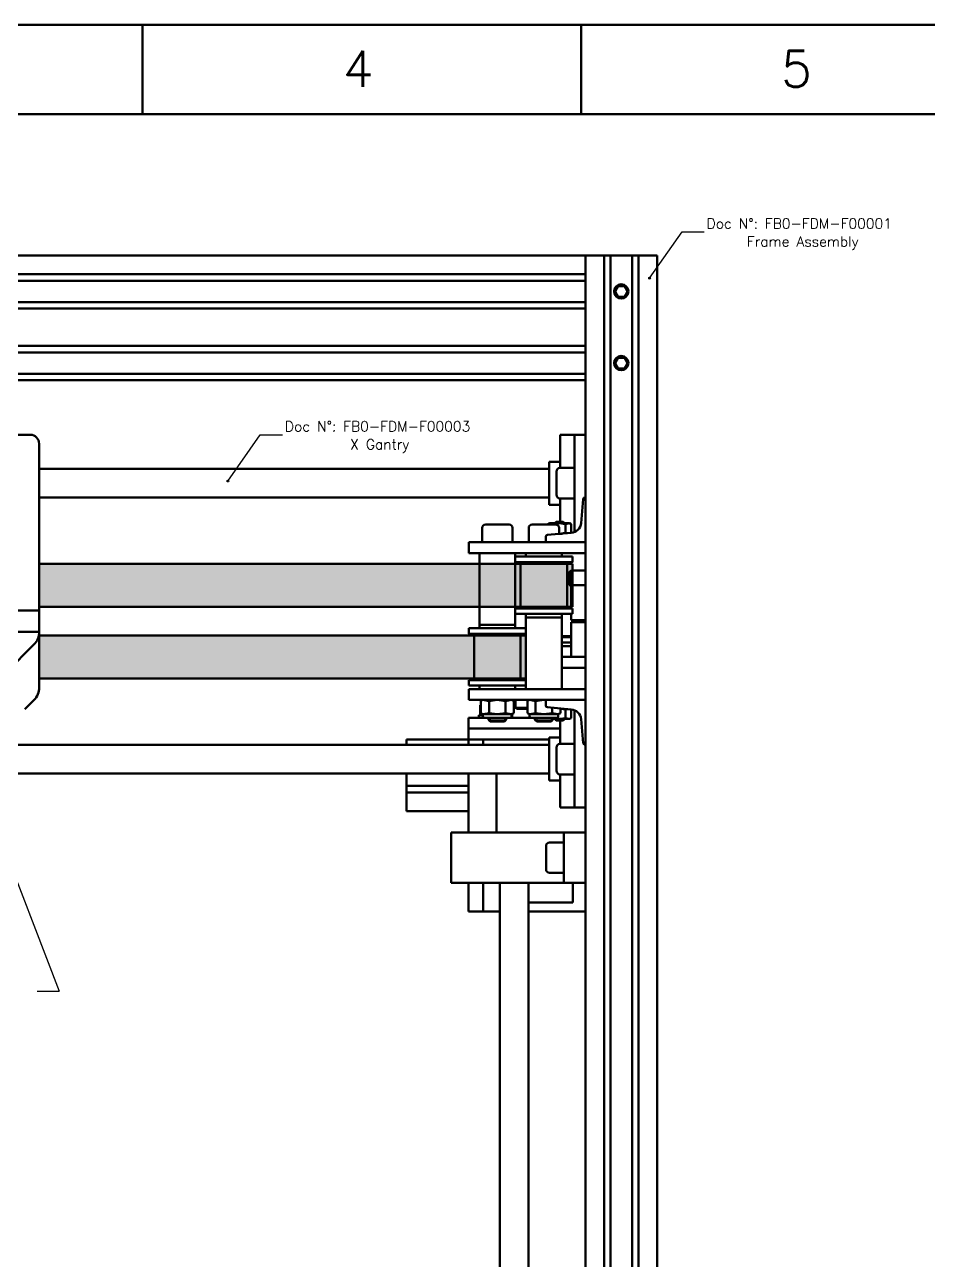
# Model space of a CAD drawing. Extents: x 21664 to 23500, y -5995 to -4166.
# Drawn here: x 21998.2 to 22250.5, y -5032.5 to -4687.8 of the extents above; entities that cross this region are included whole.
import ezdxf

# ---------------------------------------------------------------- set-up
doc = ezdxf.new("R2010")
doc.units = 0
doc.linetypes.add('DASHED', pattern=[19.05, 12.7, -6.35])
doc.layers.add('Cotas', color=90, linetype='Continuous')
doc.layers.add('Hachura', color=9, linetype='Continuous')
for name, color, linetype, lineweight in [('Fixação e Transmissão', 5, 'Continuous', 50), ('Linha tracejada', 254, 'DASHED', 15), ('Perfis e Cantoneiras', 2, 'Continuous', 50), ('Peças Usinadas', 120, 'Continuous', 50)]:
    doc.layers.add(name, color=color, linetype=linetype, lineweight=lineweight)
doc.layers.add('Motores', color=7, linetype='Continuous', lineweight=50, true_color=0x55ff00)
doc.styles.get("Standard").update_dxf_attribs({"font": 'romans.shx'})

msp = doc.modelspace()

# ---------------------------------------------------------------- hatches: boundary and pattern name
at = {"layer": 'Cotas'}
h = msp.add_hatch(color=256, dxfattribs=at)
h.dxf.hatch_style = 1
h.paths.add_polyline_path([(22172.94, -4758.49, 0.241174), (22172.83, -4758.28, 0.611378), (22172.42, -4758.49, 1), (22172.94, -4758.49)])
h = msp.add_hatch(color=256, dxfattribs=at)
h.dxf.hatch_style = 1
h.paths.add_polyline_path([(22055.23, -4815.1, 0.241174), (22055.12, -4814.89, 0.611378), (22054.71, -4815.1, 1), (22055.23, -4815.1)])
at = {"layer": 'Peças Usinadas'}
h = msp.add_hatch(color=2, dxfattribs=at)
h.dxf.hatch_style = 1
h.paths.add_polyline_path([(22125.16, -4838.19), (22002.26, -4838.19), (22002.26, -4850.19), (22125.16, -4850.19), (22125.16, -4838.19)])
h = msp.add_hatch(color=2, dxfattribs=at)
h.dxf.hatch_style = 1
h.paths.add_polyline_path([(22135.16, -4838.19), (22125.16, -4838.19), (22125.16, -4850.19), (22135.16, -4850.19), (22135.16, -4838.19)])
h = msp.add_hatch(color=2, dxfattribs=at)
h.dxf.hatch_style = 1
h.paths.add_polyline_path([(22136.66, -4838.19), (22135.16, -4838.19), (22135.16, -4850.19), (22136.66, -4850.19), (22136.66, -4838.19)])
h = msp.add_hatch(color=2, dxfattribs=at)
h.dxf.hatch_style = 1
h.paths.add_polyline_path([(22149.66, -4838.19), (22136.66, -4838.19), (22136.66, -4850.19), (22149.66, -4850.19), (22149.66, -4838.19)])
h = msp.add_hatch(color=2, dxfattribs=at)
h.dxf.hatch_style = 1
h.paths.add_polyline_path([(22150.76, -4844.19), (22150.19, -4844.19), (22150.19, -4840.89, -0.414214), (22151.01, -4840.07), (22151.16, -4840.07), (22151.16, -4838.19), (22149.66, -4838.19), (22149.66, -4850.19), (22150.76, -4850.19), (22150.76, -4844.19)])
h = msp.add_hatch(color=2, dxfattribs=at)
h.dxf.hatch_style = 1
h.paths.add_polyline_path([(22151.16, -4840.07), (22151.01, -4840.07, 0.414214), (22150.19, -4840.89), (22150.19, -4844.19), (22150.76, -4844.19), (22151.16, -4844.19), (22151.16, -4840.07)])
h = msp.add_hatch(color=2, dxfattribs=at)
h.dxf.hatch_style = 1
h.paths.add_polyline_path([(22151.16, -4844.19), (22150.76, -4844.19), (22150.76, -4850.19), (22151.16, -4850.19), (22151.16, -4844.19)])
h = msp.add_hatch(color=256, dxfattribs=at)
h.dxf.hatch_style = 1
h.paths.add_polyline_path([(22123.66, -4858.19), (22002.26, -4858.19), (22002.26, -4870.19), (22073.96, -4870.19), (22123.66, -4870.19), (22123.66, -4858.19)])
h = msp.add_hatch(color=256, dxfattribs=at)
h.dxf.hatch_style = 1
h.paths.add_polyline_path([(22136.66, -4858.19), (22123.66, -4858.19), (22123.66, -4870.19), (22136.66, -4870.19), (22136.66, -4858.19)])
h = msp.add_hatch(color=256, dxfattribs=at)
h.dxf.hatch_style = 1
h.paths.add_polyline_path([(22138.16, -4858.19), (22136.66, -4858.19), (22136.66, -4870.19), (22138.16, -4870.19), (22138.16, -4858.19)])

# ---------------------------------------------------------------- linework, layer by layer
at = {"layer": 'Cotas'}
for p, q in [((22172.68, -4758.49), (22181.72, -4745.57)), ((22181.72, -4745.57), (22187.89, -4745.57)), ((22054.97, -4815.1), (22064, -4802.17)), ((22064, -4802.17), (22070.18, -4802.17)), ((21986.57, -4902.24), (22007.87, -4957.44)), ((22001.69, -4957.44), (22007.87, -4957.44))]:
    msp.add_line(p, q, dxfattribs=at)
for centre in [(22172.68, -4758.49), (22054.97, -4815.1)]:
    msp.add_circle(centre, 0.259, dxfattribs=at)
at = {"layer": 'Fixação e Transmissão'}
for p, q in [((22163.89, -4760.69), (22163.02, -4762.19)), ((22165.62, -4760.69), (22166.49, -4762.19)), ((22163.89, -4763.69), (22163.02, -4762.19)), ((22165.62, -4763.69), (22166.49, -4762.19)), ((22163.89, -4780.69), (22163.02, -4782.19)), ((22165.62, -4780.69), (22166.49, -4782.19)), ((22163.89, -4783.69), (22163.02, -4782.19)), ((22165.62, -4783.69), (22166.49, -4782.19)), ((22147.67, -4802.19), (22147.67, -4811.44)), ((22147.67, -4802.19), (22154.76, -4802.19)), ((22151.67, -4802.19), (22151.67, -4829.36)), ((22144.67, -4809.69), (22147.67, -4809.69)), ((22144.67, -4809.69), (22144.67, -4821.69)), ((22146.67, -4812.44), (22146.67, -4818.94)), ((22151.67, -4811.44), (22147.67, -4811.44)), ((22151.67, -4819.94), (22151.67, -4811.44)), ((22147.67, -4819.94), (22151.67, -4819.94)), ((22147.67, -4819.94), (22147.67, -4826.49)), ((22144.67, -4821.69), (22147.67, -4821.69)), ((22146.57, -4826.49), (22146.17, -4826.89)), ((22146.57, -4826.49), (22148.57, -4826.49)), ((22148.57, -4826.49), (22148.97, -4826.89)), ((22125.92, -4832.19), (22125.92, -4828.19)), ((22126.92, -4827.19), (22133.42, -4827.19)), ((22134.42, -4828.19), (22134.42, -4832.19)), ((22138.91, -4832.19), (22138.91, -4828.19)), ((22139.91, -4827.19), (22146.41, -4827.19)), ((22144.82, -4826.89), (22144.39, -4827.13)), ((22144.39, -4827.13), (22144.39, -4827.19)), ((22144.82, -4826.89), (22150.32, -4826.89)), ((22144.82, -4826.89), (22145.98, -4827.13)), ((22145.98, -4827.13), (22147.57, -4826.89)), ((22145.98, -4827.13), (22145.98, -4827.19)), ((22147.41, -4828.19), (22147.41, -4829.86)), ((22147.41, -4829.76), (22147.57, -4829.79)), ((22147.41, -4829.79), (22148.24, -4829.79)), ((22149.15, -4827.13), (22147.57, -4826.89)), ((22149.15, -4829.54), (22147.57, -4829.79)), ((22150.32, -4826.89), (22149.15, -4827.13)), ((22149.15, -4827.13), (22149.15, -4829.54)), ((22149.71, -4829.66), (22149.15, -4829.54)), ((22150.32, -4826.89), (22150.74, -4827.13)), ((22150.74, -4827.13), (22150.74, -4829.54)), ((22134.42, -4832.19), (22125.92, -4832.19)), ((22143.67, -4832.19), (22138.91, -4832.19)), ((22135.16, -4837.69), (22135.16, -4836.19)), ((22151.16, -4837.69), (22151.16, -4836.19)), ((22136.66, -4837.69), (22136.66, -4850.69)), ((22136.66, -4850.69), (22136.66, -4837.69)), ((22149.66, -4837.69), (22149.66, -4850.69)), ((22154.76, -4840.07), (22151.01, -4840.07)), ((22150.19, -4840.89), (22150.19, -4844.19)), ((22150.19, -4844.19), (22154.76, -4844.19)), ((22150.76, -4844.19), (22154.76, -4844.19)), ((22150.76, -4850.69), (22150.76, -4844.19)), ((22135.16, -4852.19), (22135.16, -4850.69)), ((22151.16, -4852.19), (22151.16, -4850.69)), ((22150.76, -4853.94), (22150.76, -4852.19)), ((22154.76, -4853.94), (22150.76, -4853.94)), ((22154.76, -4854.44), (22150.76, -4854.44)), ((22150.76, -4854.44), (22150.76, -4864.19)), ((22151.26, -4853.94), (22151.26, -4854.44)), ((22122.16, -4857.69), (22122.16, -4856.19)), ((22123.66, -4857.69), (22123.66, -4870.69)), ((22136.66, -4857.69), (22136.66, -4870.69)), ((22138.16, -4857.69), (22138.16, -4856.19)), ((22150.76, -4858.38), (22148.16, -4858.38)), ((22150.76, -4858.68), (22148.16, -4858.68)), ((22150.76, -4860.18), (22148.16, -4860.18)), ((22150.76, -4864.19), (22154.76, -4864.19)), ((22122.16, -4872.19), (22122.16, -4870.69)), ((22138.16, -4872.19), (22138.16, -4870.69)), ((22126.16, -4876.19), (22125.54, -4876.54)), ((22125.54, -4876.54), (22125.54, -4879.83)), ((22125.86, -4876.18), (22125.86, -4876.36)), ((22126.16, -4876.19), (22134.16, -4876.19)), ((22126.16, -4876.19), (22127.85, -4876.54)), ((22127.85, -4876.54), (22130.16, -4876.19)), ((22127.85, -4876.54), (22127.85, -4879.83)), ((22132.47, -4876.54), (22130.16, -4876.19)), ((22134.16, -4876.19), (22132.47, -4876.54)), ((22132.47, -4876.54), (22132.47, -4879.83)), ((22134.16, -4876.19), (22134.78, -4876.54)), ((22134.36, -4876.3), (22134.36, -4876.18)), ((22134.78, -4876.54), (22134.78, -4879.83)), ((22135.26, -4876.19), (22135.26, -4878.39)), ((22135.56, -4878.69), (22135.26, -4878.39)), ((22139.16, -4876.19), (22138.54, -4876.54)), ((22138.54, -4876.54), (22138.54, -4879.83)), ((22139.16, -4876.19), (22143.67, -4876.19)), ((22139.16, -4876.19), (22140.85, -4876.54)), ((22140.85, -4876.54), (22143.16, -4876.19)), ((22140.85, -4876.54), (22140.85, -4879.83)), ((22143.67, -4876.26), (22143.16, -4876.19)), ((22145.47, -4878.34), (22145.47, -4879.83)), ((22147.78, -4878.55), (22147.78, -4879.83)), ((22125.01, -4881.19), (22125.01, -4880.39)), ((22125.01, -4880.39), (22126.16, -4880.39)), ((22131.21, -4881.19), (22125.01, -4881.19)), ((22134.31, -4881.19), (22125.01, -4881.19)), ((22126.16, -4880.39), (22125.36, -4880.39)), ((22126.16, -4880.19), (22125.54, -4879.83)), ((22126.16, -4880.19), (22127.85, -4879.83)), ((22126.16, -4880.19), (22134.16, -4880.19)), ((22126.16, -4880.19), (22126.16, -4880.69)), ((22126.66, -4881.19), (22133.66, -4881.19)), ((22127.66, -4881.19), (22127.66, -4881.69)), ((22127.66, -4881.69), (22128.16, -4882.19)), ((22127.85, -4879.83), (22130.16, -4880.19)), ((22132.47, -4879.83), (22130.16, -4880.19)), ((22132.66, -4881.69), (22132.16, -4882.19)), ((22134.16, -4880.19), (22132.47, -4879.83)), ((22132.66, -4881.19), (22132.66, -4881.69)), ((22134.16, -4880.19), (22134.78, -4879.83)), ((22134.16, -4880.19), (22134.16, -4880.69)), ((22134.36, -4880.18), (22134.17, -4880.18)), ((22134.36, -4880.18), (22134.36, -4880.08)), ((22139.16, -4880.19), (22138.54, -4879.83)), ((22139.16, -4880.19), (22140.85, -4879.83)), ((22139.16, -4880.19), (22147.16, -4880.19)), ((22139.16, -4880.19), (22139.16, -4880.69)), ((22139.66, -4881.19), (22146.66, -4881.19)), ((22140.66, -4881.19), (22140.66, -4881.69)), ((22140.66, -4881.69), (22141.16, -4882.19)), ((22140.85, -4879.83), (22143.16, -4880.19)), ((22145.47, -4879.83), (22143.16, -4880.19)), ((22145.66, -4881.69), (22145.16, -4882.19)), ((22147.16, -4880.19), (22145.47, -4879.83)), ((22145.66, -4881.19), (22145.66, -4881.69)), ((22145.66, -4881.31), (22145.98, -4881.24)), ((22145.66, -4881.49), (22150.32, -4881.49)), ((22145.98, -4881.24), (22145.98, -4881.19)), ((22145.98, -4881.24), (22147.57, -4881.49)), ((22146.57, -4881.89), (22146.17, -4881.49)), ((22146.57, -4881.89), (22148.57, -4881.89)), ((22147.16, -4880.19), (22147.78, -4879.83)), ((22147.16, -4880.19), (22147.16, -4880.69)), ((22149.15, -4881.24), (22147.57, -4881.49)), ((22147.67, -4888.44), (22147.67, -4881.89)), ((22149.15, -4878.83), (22147.78, -4878.62)), ((22148.57, -4881.89), (22148.97, -4881.49)), ((22149.71, -4878.72), (22149.15, -4878.83)), ((22149.15, -4881.24), (22149.15, -4878.83)), ((22150.32, -4881.49), (22149.15, -4881.24)), ((22150.32, -4881.49), (22150.74, -4881.24)), ((22150.74, -4881.24), (22150.74, -4878.83)), ((22151.67, -4906.19), (22151.67, -4879.02)), ((22128.16, -4882.19), (22132.16, -4882.19)), ((22141.16, -4882.19), (22145.16, -4882.19)), ((22144.67, -4886.69), (22147.67, -4886.69)), ((22144.67, -4898.69), (22144.67, -4886.69)), ((22147.67, -4888.44), (22151.67, -4888.44)), ((22146.67, -4895.94), (22146.67, -4889.44)), ((22144.67, -4898.69), (22147.67, -4898.69)), ((22147.67, -4906.19), (22147.67, -4896.94)), ((22151.67, -4896.94), (22147.67, -4896.94)), ((22147.67, -4906.19), (22154.76, -4906.19)), ((22148.76, -4915.95), (22144.76, -4915.95)), ((22143.76, -4916.95), (22143.76, -4923.45)), ((22144.76, -4924.45), (22148.76, -4924.45))]:
    msp.add_line(p, q, dxfattribs=at)
at = {"layer": 'Fixação e Transmissão', "ltscale": 0.1}
for p, q in [((22163.89, -4760.69), (22165.62, -4760.69)), ((22163.89, -4763.69), (22165.62, -4763.69)), ((22163.89, -4780.69), (22165.62, -4780.69)), ((22163.89, -4783.69), (22165.62, -4783.69)), ((22125.36, -4880.39), (22125.36, -4877.89)), ((22134.31, -4881.19), (22134.31, -4880.18)), ((22117.26, -4927.2), (22117.26, -4913.2)), ((22117.26, -4913.2), (22154.76, -4913.2)), ((22148.76, -4927.2), (22148.76, -4913.2)), ((22154.76, -4927.2), (22154.76, -4913.2)), ((22117.26, -4927.2), (22154.76, -4927.2))]:
    msp.add_line(p, q, dxfattribs=at)
at = {"layer": 'Fixação e Transmissão', "color": 7, "ltscale": 0.1}
for p, q in [((22125.16, -4835.19), (22125.16, -4855.19)), ((22135.16, -4835.19), (22135.16, -4855.19)), ((22138.16, -4835.19), (22138.16, -4836.19)), ((22148.16, -4835.19), (22148.16, -4836.19)), ((22138.16, -4853.19), (22138.16, -4852.19)), ((22138.16, -4873.19), (22138.16, -4853.19)), ((22148.16, -4853.19), (22148.16, -4852.19)), ((22148.16, -4873.19), (22148.16, -4853.19)), ((22125.16, -4855.19), (22125.16, -4856.19)), ((22135.16, -4855.19), (22135.16, -4856.19)), ((22125.16, -4872.19), (22125.16, -4873.19)), ((22135.16, -4872.19), (22135.16, -4873.19)), ((22138.16, -4872.19), (22138.16, -4873.19)), ((22148.16, -4872.19), (22148.16, -4873.19))]:
    msp.add_line(p, q, dxfattribs=at)
at = {"layer": 'Fixação e Transmissão', "color": 7}
for p, q in [((22135.16, -4835.19), (22125.16, -4835.19)), ((22148.16, -4835.19), (22138.16, -4835.19)), ((22148.16, -4836.19), (22138.16, -4836.19)), ((22148.16, -4852.19), (22138.16, -4852.19)), ((22148.16, -4853.19), (22138.16, -4853.19)), ((22135.16, -4855.19), (22125.16, -4855.19)), ((22135.16, -4856.19), (22125.16, -4856.19)), ((22135.16, -4872.19), (22125.16, -4872.19)), ((22135.16, -4873.19), (22125.16, -4873.19)), ((22148.16, -4873.19), (22138.16, -4873.19)), ((22148.16, -4873.19), (22138.16, -4873.19))]:
    msp.add_line(p, q, dxfattribs=at)
at = {"layer": 'Fixação e Transmissão', "flags": 128}
for points in [[(22151.16, -4836.19), (22135.16, -4836.19)], [(22151.16, -4850.69), (22135.16, -4850.69)], [(22151.16, -4852.19), (22135.16, -4852.19)], [(22138.16, -4856.19), (22122.16, -4856.19)], [(22138.16, -4870.69), (22122.16, -4870.69)], [(22138.16, -4872.19), (22122.16, -4872.19)]]:
    msp.add_lwpolyline(points, dxfattribs=at)
at = {"layer": 'Fixação e Transmissão'}
for centre in [(22164.76, -4762.19), (22164.76, -4782.19)]:
    msp.add_circle(centre, 1.73, dxfattribs=at)
for centre, radius, start, end in [((22147.67, -4812.44), 1, 90, 180), ((22147.67, -4818.94), 1, 180, 270), ((22126.92, -4828.19), 1, 90, 180), ((22133.42, -4828.19), 1, 0, 90), ((22139.91, -4828.19), 1, 90, 180), ((22146.41, -4828.19), 1, 0, 90), ((22151.01, -4840.89), 0.824, 90, 180), ((22125.86, -4877.89), 0.5, 128.6404, 180), ((22126.66, -4880.69), 0.5, 180, 270), ((22133.66, -4880.69), 0.5, 270, 360), ((22139.66, -4880.69), 0.5, 180, 270), ((22146.66, -4880.69), 0.5, 270, 360), ((22147.67, -4889.44), 1, 90, 180), ((22147.67, -4895.94), 1, 180, 270), ((22144.76, -4916.95), 1, 90, 180), ((22144.76, -4923.45), 1, 180, 270)]:
    msp.add_arc(centre, radius, start, end, dxfattribs=at)
for points, degree in [([(22136.7, -4837.69), (22135.16, -4837.69), (22135.16, -4837.69)], 2), ([(22136.7, -4837.69), (22136.76, -4837.69), (22136.89, -4837.69)], 2), ([(22137.23, -4837.69), (22137.03, -4837.69), (22136.89, -4837.69)], 2), ([(22137.23, -4837.69), (22137.45, -4837.69), (22137.73, -4837.69)], 2), ([(22138.35, -4837.69), (22138.01, -4837.69), (22137.73, -4837.69)], 2), ([(22138.35, -4837.69), (22138.7, -4837.69), (22139.11, -4837.69)], 2), ([(22139.93, -4837.69), (22139.5, -4837.69), (22139.11, -4837.69)], 2), ([(22139.93, -4837.69), (22140.39, -4837.69), (22140.87, -4837.69)], 2), ([(22141.83, -4837.69), (22141.34, -4837.69), (22140.87, -4837.69)], 2), ([(22141.83, -4837.69), (22142.34, -4837.69), (22142.87, -4837.69)], 2), ([(22143.86, -4837.69), (22142.87, -4837.69)], 1), ([(22143.86, -4837.69), (22144.38, -4837.69), (22144.89, -4837.69)], 2), ([(22145.83, -4837.69), (22145.37, -4837.69), (22144.89, -4837.69)], 2), ([(22145.83, -4837.69), (22146.3, -4837.69), (22146.74, -4837.69)], 2), ([(22147.53, -4837.69), (22147.16, -4837.69), (22146.74, -4837.69)], 2), ([(22147.53, -4837.69), (22147.91, -4837.69), (22148.24, -4837.69)], 2), ([(22148.8, -4837.69), (22148.55, -4837.69), (22148.24, -4837.69)], 2), ([(22148.8, -4837.69), (22149.06, -4837.69), (22149.25, -4837.69)], 2), ([(22149.52, -4837.69), (22149.42, -4837.69), (22149.25, -4837.69)], 2), ([(22149.52, -4837.69), (22149.63, -4837.69), (22149.65, -4837.69)], 2), ([(22151.16, -4837.69), (22151.16, -4837.69), (22149.65, -4837.69)], 2), ([(22123.7, -4857.69), (22122.16, -4857.69), (22122.16, -4857.69)], 2), ([(22123.7, -4857.69), (22123.76, -4857.69), (22123.9, -4857.69)], 2), ([(22124.23, -4857.69), (22124.03, -4857.69), (22123.9, -4857.69)], 2), ([(22124.23, -4857.69), (22124.45, -4857.69), (22124.74, -4857.69)], 2), ([(22125.35, -4857.69), (22125.01, -4857.69), (22124.74, -4857.69)], 2), ([(22125.35, -4857.69), (22125.7, -4857.69), (22126.11, -4857.69)], 2), ([(22126.93, -4857.69), (22126.5, -4857.69), (22126.11, -4857.69)], 2), ([(22126.93, -4857.69), (22127.39, -4857.69), (22127.87, -4857.69)], 2), ([(22128.83, -4857.69), (22128.34, -4857.69), (22127.87, -4857.69)], 2), ([(22128.83, -4857.69), (22129.35, -4857.69), (22129.87, -4857.69)], 2), ([(22130.87, -4857.69), (22129.87, -4857.69)], 1), ([(22130.87, -4857.69), (22131.38, -4857.69), (22131.89, -4857.69)], 2), ([(22132.83, -4857.69), (22132.37, -4857.69), (22131.89, -4857.69)], 2), ([(22132.83, -4857.69), (22133.3, -4857.69), (22133.74, -4857.69)], 2), ([(22134.53, -4857.69), (22134.16, -4857.69), (22133.74, -4857.69)], 2), ([(22134.53, -4857.69), (22134.92, -4857.69), (22135.24, -4857.69)], 2), ([(22135.8, -4857.69), (22135.55, -4857.69), (22135.24, -4857.69)], 2), ([(22135.8, -4857.69), (22136.06, -4857.69), (22136.25, -4857.69)], 2), ([(22136.53, -4857.69), (22136.42, -4857.69), (22136.25, -4857.69)], 2), ([(22136.53, -4857.69), (22136.63, -4857.69), (22136.66, -4857.69)], 2), ([(22138.16, -4857.69), (22138.16, -4857.69), (22136.66, -4857.69)], 2)]:
    msp.add_open_spline(points, degree=degree, dxfattribs=at)
for points in [[(22135.26, -4878.39), (22135.27, -4878.39), (22135.32, -4878.39), (22135.41, -4878.39), (22135.53, -4878.39), (22135.68, -4878.39), (22135.86, -4878.39), (22136.07, -4878.39), (22136.32, -4878.39), (22136.59, -4878.39), (22136.89, -4878.39), (22137.22, -4878.39), (22137.57, -4878.39), (22137.95, -4878.39), (22138.54, -4878.39)], [(22135.56, -4878.69), (22135.57, -4878.69), (22135.62, -4878.69), (22135.71, -4878.69), (22135.83, -4878.69), (22135.98, -4878.69), (22136.16, -4878.69), (22136.37, -4878.69), (22136.62, -4878.69), (22136.89, -4878.69), (22137.19, -4878.69), (22137.52, -4878.69), (22137.87, -4878.69), (22138.25, -4878.69), (22138.54, -4878.69)]]:
    msp.add_open_spline(points, degree=1, knots=[2.23053, 2.23053, 2.29561, 2.36068, 2.42576, 2.49083, 2.55591, 2.62099, 2.68606, 2.75114, 2.81621, 2.88129, 2.94636, 3.01144, 3.07652, 3.14159, 3.14159], dxfattribs=at)
at = {"layer": 'Hachura'}
for p, q in [((22127.66, -4881.69), (22132.66, -4881.69)), ((22128.16, -4881.19), (22128.16, -4882.19)), ((22132.16, -4881.19), (22132.16, -4882.19)), ((22140.66, -4881.69), (22145.66, -4881.69)), ((22141.16, -4881.19), (22141.16, -4882.19)), ((22145.16, -4881.19), (22145.16, -4882.19))]:
    msp.add_line(p, q, dxfattribs=at)
at = {"layer": 'Linha tracejada'}
for p, q in [((22146.57, -4826.49), (22146.57, -4826.89)), ((22148.57, -4826.49), (22148.57, -4826.89)), ((22146.57, -4881.89), (22146.57, -4881.49)), ((22148.57, -4881.89), (22148.57, -4881.49))]:
    msp.add_line(p, q, dxfattribs=at)
at = {"layer": 'Motores'}
for p, q in [((22154.76, -4867.19), (22148.16, -4867.19)), ((22122.11, -4887.19), (22122.11, -4888.69)), ((22122.11, -4887.19), (22126.22, -4887.19)), ((22122.11, -4888.69), (22122.11, -4887.19)), ((22126.22, -4887.19), (22122.11, -4887.19)), ((22126.22, -4887.19), (22126.22, -4888.69)), ((22144.67, -4887.19), (22126.22, -4887.19)), ((22122.11, -4913.2), (22122.11, -4896.69)), ((22122.11, -4896.69), (22122.11, -4913.2)), ((22129.93, -4896.69), (22129.93, -4913.2)), ((22129.93, -4896.69), (22129.93, -4913.2)), ((22122.11, -4927.2), (22122.11, -4935.19)), ((22122.11, -4935.19), (22122.11, -4927.2)), ((22126.22, -4935.19), (22126.22, -4927.2)), ((22126.22, -4935.19), (22126.22, -4927.2)), ((22151.26, -4932.69), (22151.26, -4927.2)), ((22151.26, -4932.69), (22138.83, -4932.69)), ((22122.11, -4935.19), (22126.22, -4935.19)), ((22122.11, -4935.19), (22126.22, -4935.19)), ((22126.22, -4935.19), (22130.83, -4935.19)), ((22130.83, -4935.19), (22126.22, -4935.19)), ((22154.76, -4935.19), (22138.83, -4935.19)), ((22138.83, -4935.19), (22154.76, -4935.19))]:
    msp.add_line(p, q, dxfattribs=at)
at = {"layer": 'Perfis e Cantoneiras'}
for p, q in [((21774.76, -4752.19), (22174.76, -4752.19)), ((22154.76, -5312.19), (22154.76, -4752.19)), ((22159.96, -5312.19), (22159.96, -4752.19)), ((22161.76, -5312.19), (22161.76, -4752.19)), ((22167.76, -5312.19), (22167.76, -4752.19)), ((22169.56, -5312.19), (22169.56, -4752.19)), ((22174.76, -4854.19), (22174.76, -4752.19)), ((21794.76, -4757.39), (22154.76, -4757.39)), ((21794.76, -4759.19), (22154.76, -4759.19)), ((21794.76, -4765.19), (22154.76, -4765.19)), ((21794.76, -4766.99), (22154.76, -4766.99)), ((21794.76, -4777.39), (22154.76, -4777.39)), ((21794.76, -4779.19), (22154.76, -4779.19)), ((21794.76, -4785.19), (22154.76, -4785.19)), ((21794.76, -4786.99), (22154.76, -4786.99)), ((22154.76, -4819.69), (22154.62, -4819.69)), ((22154.13, -4820.14), (22153.54, -4826.83)), ((22144.12, -4830.15), (22150.81, -4829.56)), ((22143.67, -4832.19), (22143.67, -4830.64)), ((22154.76, -4832.19), (22143.67, -4832.19)), ((22174.76, -5312.19), (22174.76, -4854.19)), ((22154.76, -4876.19), (22143.67, -4876.19)), ((22143.67, -4876.19), (22143.67, -4877.73)), ((22144.12, -4878.23), (22150.81, -4878.81)), ((22154.13, -4888.23), (22153.54, -4881.54)), ((22104.76, -4887.19), (22122.11, -4887.19)), ((22154.76, -4888.69), (22154.62, -4888.69)), ((22104.76, -4900.19), (22122.11, -4900.19)), ((22104.76, -4901.99), (22122.11, -4901.99)), ((22104.76, -4907.19), (22122.11, -4907.19))]:
    msp.add_line(p, q, dxfattribs=at)
at = {"layer": 'Perfis e Cantoneiras', "color": 7}
for p, q in [((22130.83, -4927.2), (22130.86, -5195.19)), ((22138.83, -4927.2), (22138.86, -5195.19))]:
    msp.add_line(p, q, dxfattribs=at)
at = {"layer": 'Perfis e Cantoneiras'}
for centre in [(22164.76, -4762.19), (22164.76, -4782.19)]:
    msp.add_circle(centre, 2, dxfattribs=at)
for centre, radius, start, end in [((22154.62, -4820.19), 0.5, 90, 175), ((22150.55, -4826.57), 3, 275, 355), ((22144.17, -4830.64), 0.5, 95, 180), ((22144.17, -4877.73), 0.5, 180, 265), ((22150.55, -4881.8), 3, 5, 85), ((22154.62, -4888.19), 0.5, 185, 270)]:
    msp.add_arc(centre, radius, start, end, dxfattribs=at)
at = {"layer": 'Peças Usinadas'}
for p, q in [((22031.15, -4687.76), (22031.15, -4712.76)), ((22153.53, -4687.76), (22153.53, -4712.76)), ((21999.76, -4802.19), (21949.76, -4802.19)), ((22002.26, -4872.69), (22002.26, -4804.69)), ((22154.76, -4832.19), (22122.17, -4832.19)), ((22122.17, -4832.19), (22122.17, -4835.19)), ((22154.76, -4835.19), (22122.17, -4835.19)), ((22151.16, -4838.19), (22002.26, -4838.19)), ((22151.16, -4838.19), (22151.16, -4850.19)), ((22151.16, -4850.19), (22002.26, -4850.19)), ((22002.26, -4851.19), (21947.26, -4851.19)), ((22002.26, -4854.19), (22002.26, -4851.19)), ((22002.26, -4857.19), (22002.26, -4854.19)), ((22002.26, -4857.19), (21947.26, -4857.19)), ((22000.79, -4860.72), (21993.22, -4868.29)), ((22138.16, -4858.19), (22002.26, -4858.19)), ((22150.76, -4861.19), (22148.16, -4861.19)), ((22150.76, -4864.19), (22148.16, -4864.19)), ((22138.16, -4870.19), (22002.26, -4870.19)), ((22154.76, -4873.19), (22122.17, -4873.19)), ((22122.17, -4873.19), (22122.17, -4876.19)), ((22000.79, -4876.22), (21998.22, -4878.79)), ((22154.76, -4876.19), (22122.17, -4876.19)), ((22122.11, -4887.19), (22122.11, -4881.19)), ((22126.63, -4881.19), (22122.11, -4881.19)), ((22139.63, -4881.19), (22133.7, -4881.19)), ((22147.67, -4884.19), (22122.11, -4884.19))]:
    msp.add_line(p, q, dxfattribs=at)
at = {"layer": 'Peças Usinadas', "color": 7, "ltscale": 0.25}
for p, q in [((22002.26, -4811.69), (22144.67, -4811.69)), ((22002.26, -4819.69), (22144.67, -4819.69)), ((21991.76, -4888.69), (22144.67, -4888.69)), ((21991.76, -4896.69), (22144.67, -4896.69))]:
    msp.add_line(p, q, dxfattribs=at)
at = {"layer": 'Peças Usinadas', "color": 2}
for p, q in [((22104.76, -4888.69), (22104.76, -4887.19)), ((22104.76, -4907.19), (22104.76, -4896.69))]:
    msp.add_line(p, q, dxfattribs=at)
at = {"layer": 'Peças Usinadas', "flags": 128}
msp.add_lwpolyline([(21664, -5994.91), (23499.73, -5994.91), (23499.73, -4687.76), (21664, -4687.76)], close=True, dxfattribs=at)
msp.add_lwpolyline([(21689, -5969.91), (23474.73, -5969.91), (23474.73, -4712.76), (21689, -4712.76), (21689, -5969.91)], dxfattribs=at)
at = {"layer": 'Peças Usinadas'}
for centre, radius, start, end in [((21999.76, -4804.69), 2.5, 0, 90), ((21997.26, -4857.19), 5, 315, 360), ((21997.26, -4872.69), 5, 315, 360)]:
    msp.add_arc(centre, radius, start, end, dxfattribs=at)

# ---------------------------------------------------------------- texts
at = {"layer": 'Cotas'}
for s, height, p in [('4', 10, (22087.01, -4705.07)), ('5', 10, (22209.39, -4705.07)), ('Doc N°: FB0-FDM-F00001', 2.835, (22188.58, -4744.66)), ('Frame Assembly', 2.835, (22199.81, -4749.66)), ('Doc N°: FB0-FDM-F00003', 2.835, (22070.86, -4801.26)), ('X Gantry', 2.835, (22089.08, -4806.26))]:
    msp.add_text(s, height=height, dxfattribs=at).set_placement(p)

doc.saveas('drawing.dxf')
